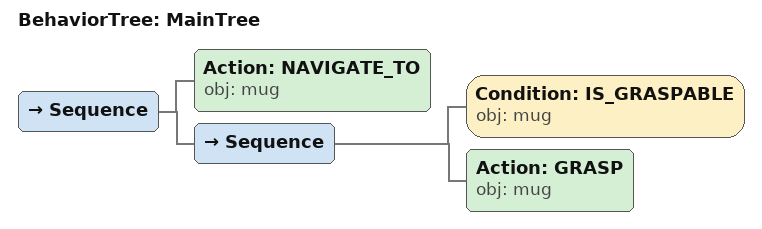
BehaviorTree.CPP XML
<root main_tree_to_execute="MainTree">
  <BehaviorTree ID="MainTree">
    <Sequence>
      <!-- Navigate to mug -->
      <Action ID="NAVIGATE_TO" obj="mug" />
      <Sequence>
        <!-- Check mug is graspable before GRASP -->
        <Condition ID="IS_GRASPABLE" obj="mug" />
        <!-- Grasp mug -->
        <Action ID="GRASP" obj="mug" />
      </Sequence>
    </Sequence>
  </BehaviorTree>
</root>
